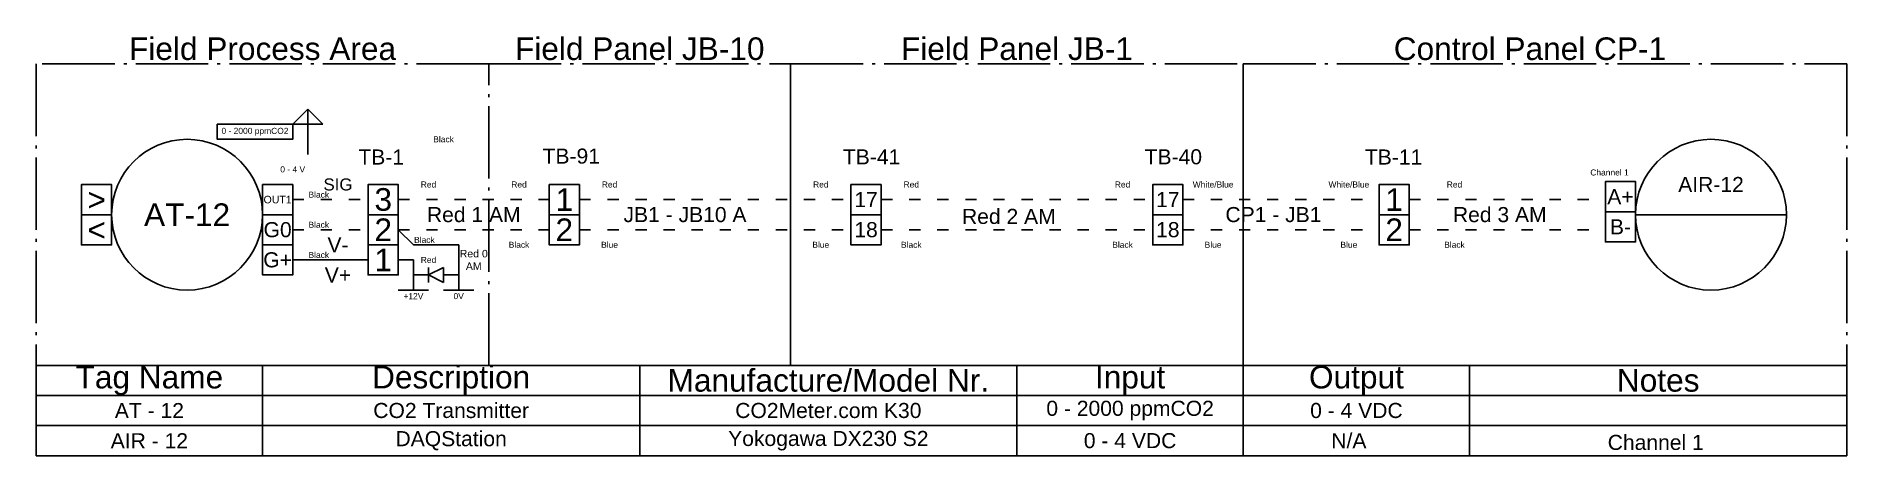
# Model space of a CAD drawing. Header units: inches. Extents: x 2.5 to 62.5, y 4.5 to 18.4.
import ezdxf

# ---------------------------------------------------------------- set-up
doc = ezdxf.new("R2010")
doc.units = ezdxf.units.IN
doc.header["$MEASUREMENT"] = 0
doc.linetypes.add('ACAD_ISO03W100', pattern=[30, 12, -18])
doc.linetypes.add('ACAD_ISO04W100', pattern=[30, 24, -3, 0, -3])
doc.styles.get("Standard").update_dxf_attribs({"font": 'arial.ttf'})

msp = doc.modelspace()

# ---------------------------------------------------------------- linework, layer by layer
for p, q in [((11.5, 16), (11, 15.5)), ((11.5, 14.5), (11.5, 16)), ((12, 15.5), (11.5, 16)), ((11, 15.5), (12, 15.5)), ((14.5, 12), (15, 11.5)), ((15, 11.5), (16.5, 11.5)), ((16.5, 11.5), (16.5, 10)), ((11, 11), (13.5, 11)), ((14.5, 11), (15, 11)), ((15, 11), (15, 10)), ((15.5, 10.5), (15, 10.5)), ((15.5, 10.75), (15.5, 10.25)), ((15.5, 10.5), (16, 10.75)), ((16, 10.25), (15.5, 10.5)), ((16, 10.75), (16, 10.25)), ((16.5, 10.5), (16, 10.5)), ((14.5, 10), (15.5, 10)), ((16, 10), (17, 10))]:
    msp.add_line(p, q)
at = {"linetype": 'ACAD_ISO03W100', "ltscale": 0.031}
for p, q in [((11, 13), (13.5, 13)), ((14.5, 13), (19.5, 13)), ((20.5, 13), (29.5, 13)), ((30.5, 13), (39.5, 13)), ((40.5, 13), (47, 13)), ((48, 13), (54.5, 13)), ((11, 12), (13.5, 12)), ((14.5, 12), (19.5, 12)), ((20.5, 12), (29.5, 12)), ((30.5, 12), (39.5, 12)), ((40.5, 12), (47, 12)), ((48, 12), (54.5, 12))]:
    msp.add_line(p, q, dxfattribs=at)
at = {"ltscale": 0.05}
msp.add_line((60.5, 12.5), (55.5, 12.5), dxfattribs=at)
at = {"linetype": 'ACAD_ISO04W100', "ltscale": 0.1}
for points in [[(17.5, 17.5), (2.5, 17.5), (2.5, 7.5), (17.5, 7.5)], [(17.5, 17.5), (27.5, 17.5), (27.5, 7.5), (17.5, 7.5)], [(27.5, 17.5), (42.5, 17.5), (42.5, 7.5), (27.5, 7.5)], [(42.5, 17.5), (62.5, 17.5), (62.5, 7.5), (42.5, 7.5)]]:
    msp.add_lwpolyline(points, close=True, dxfattribs=at)
for points in [[(8.5, 15.5), (11, 15.5), (11, 15), (8.5, 15)], [(4, 12.5), (5, 12.5), (5, 13.5), (4, 13.5)], [(10, 12.5), (11, 12.5), (11, 13.5), (10, 13.5)], [(13.5, 12.5), (14.5, 12.5), (14.5, 13.5), (13.5, 13.5)], [(19.5, 12.5), (20.5, 12.5), (20.5, 13.5), (19.5, 13.5)], [(29.5, 12.5), (30.5, 12.5), (30.5, 13.5), (29.5, 13.5)], [(39.5, 12.5), (40.5, 12.5), (40.5, 13.5), (39.5, 13.5)], [(47, 12.5), (48, 12.5), (48, 13.5), (47, 13.5)], [(54.5, 12.598), (55.5, 12.598), (55.5, 13.598), (54.5, 13.598)], [(4, 12.5), (5, 12.5), (5, 11.5), (4, 11.5)], [(10, 12.5), (11, 12.5), (11, 11.5), (10, 11.5)], [(13.5, 12.5), (14.5, 12.5), (14.5, 11.5), (13.5, 11.5)], [(19.5, 12.5), (20.5, 12.5), (20.5, 11.5), (19.5, 11.5)], [(29.5, 12.5), (30.5, 12.5), (30.5, 11.5), (29.5, 11.5)], [(39.5, 12.5), (40.5, 12.5), (40.5, 11.5), (39.5, 11.5)], [(47, 12.5), (48, 12.5), (48, 11.5), (47, 11.5)], [(54.5, 12.598), (55.5, 12.598), (55.5, 11.598), (54.5, 11.598)], [(10, 11.5), (11, 11.5), (11, 10.5), (10, 10.5)], [(13.5, 11.5), (14.5, 11.5), (14.5, 10.5), (13.5, 10.5)], [(2.5, 7.5), (10, 7.5), (10, 6.5), (2.5, 6.5)], [(10, 7.5), (22.5, 7.5), (22.5, 6.5), (10, 6.5)], [(22.5, 7.5), (35, 7.5), (35, 6.5), (22.5, 6.5)], [(35, 7.5), (42.5, 7.5), (42.5, 6.5), (35, 6.5)], [(42.5, 7.5), (50, 7.5), (50, 6.5), (42.5, 6.5)], [(50, 7.5), (62.5, 7.5), (62.5, 6.5), (50, 6.5)], [(2.5, 6.503), (10, 6.503), (10, 5.503), (2.5, 5.503)], [(10, 6.503), (22.5, 6.503), (22.5, 5.503), (10, 5.503)], [(22.5, 6.503), (35, 6.503), (35, 5.503), (22.5, 5.503)], [(35, 6.503), (42.5, 6.503), (42.5, 5.503), (35, 5.503)], [(42.5, 6.503), (50, 6.503), (50, 5.503), (42.5, 5.503)], [(50, 6.503), (62.5, 6.503), (62.5, 5.503), (50, 5.503)], [(2.5, 5.503), (10, 5.503), (10, 4.503), (2.5, 4.503)], [(10, 5.503), (22.5, 5.503), (22.5, 4.503), (10, 4.503)], [(22.5, 5.503), (35, 5.503), (35, 4.503), (22.5, 4.503)], [(35, 5.503), (42.5, 5.503), (42.5, 4.503), (35, 4.503)], [(42.5, 5.503), (50, 5.503), (50, 4.503), (42.5, 4.503)], [(50, 5.503), (62.5, 5.503), (62.5, 4.503), (50, 4.503)]]:
    msp.add_lwpolyline(points, close=True)
for centre in [(7.5, 12.5), (58, 12.5)]:
    msp.add_circle(centre, 2.5)

# ---------------------------------------------------------------- texts
for s, width, heights, insert, char_height, attachment_point in [('Field Process Area', 15, [0], (10, 18), 0.75, 5), ('Field Panel JB-10', 10, [0], (22.5, 18), 0.75, 5), ('Field Panel JB-1', 10, [0], (35, 18), 0.75, 5), ('Control Panel CP-1', 35, [0], (52, 18), 0.75, 5), ('0 - 2000 ppmCO2', 2.5, [0], (9.75, 15.25), 0.2, 5), ('Black', 2, [0], (16, 15), 0.2, 5), ('TB-1', 7.5, [0], (13.933, 14.413), 0.5, 5), ('TB-91', 7.5, [0], (20.231, 14.44), 0.5, 5), ('TB-41', 7.5, [0], (30.183, 14.417), 0.5, 5), ('TB-40', 7.5, [0], (40.183, 14.417), 0.5, 5), ('TB-11', 7.5, [0], (47.481, 14.413), 0.5, 5), ('0 - 4 V', 2, [0], (11, 14), 0.2, 5), ('Channel 1', 1.5, [0], (54, 14), 0.2, 1), ('>', 1, [0], (4.5, 13), 0.75, 5), ('Black', 2, [0], (11.865, 13.164), 0.2, 5), ('SIG', 1, [0], (12.5, 13.5), 0.4, 5), ('3', 1, [0], (14, 13), 0.75, 5), ('Red', 2, [0], (15.5, 13.5), 0.2, 5), ('Red', 2, [0], (18.5, 13.5), 0.2, 5), ('1', 1, [0], (20, 13), 0.75, 5), ('Red', 2, [0], (21.5, 13.5), 0.2, 5), ('Red', 2, [0], (28.5, 13.5), 0.2, 5), ('17', 1, [0], (30, 13), 0.5, 5), ('Red', 2, [0], (31.5, 13.5), 0.2, 5), ('Red', 2, [0], (38.5, 13.5), 0.2, 5), ('17', 1, [0], (40, 13), 0.5, 5), ('White/Blue', 2, [0], (41.5, 13.5), 0.2, 5), ('White/Blue', 2, [0], (46, 13.5), 0.2, 5), ('1', 1, [0], (47.5, 13), 0.75, 5), ('Red', 2, [0], (49.5, 13.5), 0.2, 5), ('A+', 1, [0], (55, 13.098), 0.5, 5), ('AIR-12', 4.5, [3.1], (58, 13.5), 0.5, 5), ('AT-12', 4, [0], (7.5, 12.5), 0.75, 5), ('OUT1', 1, [0], (10.5, 13), 0.25, 5), ('Red 1 AM', 7.5, [0], (17, 12.5), 0.5, 5), ('JB1 - JB10 A', 7.5, [0], (24, 12.5), 0.5, 5), ('Red 2 AM', 7.5, [0], (34.731, 12.44), 0.5, 5), ('CP1 - JB1', 7.5, [0], (43.5, 12.5), 0.5, 5), ('Red 3 AM', 7.5, [0], (51, 12.5), 0.5, 5), ('<', 1, [0], (4.5, 12), 0.75, 5), ('G0', 1, [0], (10.5, 12), 0.5, 5), ('Black', 2, [0], (11.865, 12.164), 0.2, 5), ('2', 1, [0], (14, 12), 0.75, 5), ('2', 1, [0], (20, 12), 0.75, 5), ('18', 1, [0], (30, 12), 0.5, 5), ('18', 1, [0], (40, 12), 0.5, 5), ('2', 1, [0], (47.5, 12), 0.75, 5), ('B-', 1, [0], (55, 12.098), 0.5, 5), ('V-', 1, [0], (12.5, 11.5), 0.5, 5), ('Black', 2, [0], (15.365, 11.664), 0.2, 5), ('Black', 2, [0], (18.5, 11.5), 0.2, 5), ('Blue', 2, [0], (21.5, 11.5), 0.2, 5), ('Blue', 2, [0], (28.5, 11.5), 0.2, 5), ('Black', 2, [0], (31.5, 11.5), 0.2, 5), ('Black', 2, [0], (38.5, 11.5), 0.2, 5), ('Blue', 2, [0], (41.5, 11.5), 0.2, 5), ('Blue', 2, [0], (46, 11.5), 0.2, 5), ('Black', 2, [0], (49.5, 11.5), 0.2, 5), ('G+', 1, [0], (10.5, 11), 0.5, 5), ('Black', 2, [0], (11.865, 11.164), 0.2, 5), ('1', 1, [0], (14, 11), 0.75, 5), ('Red', 2, [0], (15.5, 11), 0.2, 5), ('Red 0\\PAM', 7.5, [0], (17, 11), 0.25, 5), ('V+', 1, [0], (12.5, 10.5), 0.5, 5), ('+12V', 2, [0], (15, 9.798), 0.2, 5), ('0V', 2, [0], (16.5, 9.798), 0.2, 5), ('Tag Name', 7.5, [0], (6.25, 7), 0.75, 5), ('Description', 12.5, [0], (16.25, 7), 0.75, 5), ('Manufacture/Model Nr.', 12.5, [0], (28.75, 7), 0.75, 5), ('Input', 7.5, [0], (38.75, 7), 0.75, 5), ('Output', 7.5, [0], (46.25, 7), 0.75, 5), ('Notes', 12.5, [0], (56.25, 7), 0.75, 5), ('AT - 12 ', 7.5, [0], (6.25, 6.003), 0.5, 5), ('CO2 Transmitter', 12.5, [0], (16.25, 6.003), 0.5, 5), ('CO2Meter.com K30', 12.5, [0], (28.75, 6.003), 0.5, 5), ('0 - 2000 ppmCO2', 7.5, [0], (38.75, 6.003), 0.5, 5), ('0 - 4 VDC', 7.5, [0], (46.25, 6.003), 0.5, 5), ('AIR - 12', 7.5, [0], (6.25, 5.003), 0.5, 5), ('DAQStation', 12.5, [0], (16.25, 5.003), 0.5, 5), ('Yokogawa DX230 S2', 12.5, [0], (28.75, 5.003), 0.5, 5), ('0 - 4 VDC', 7.5, [0], (38.75, 5.003), 0.5, 5), ('N/A', 7.5, [0], (46, 5), 0.5, 5), ('Channel 1', 12.5, [0], (56.169, 4.944), 0.5, 5)]:
    msp.add_mtext_dynamic_manual_height_columns(s, width=width, gutter_width=1, heights=heights, dxfattribs=dict(insert=insert, char_height=char_height, attachment_point=attachment_point))

doc.saveas('drawing.dxf')
